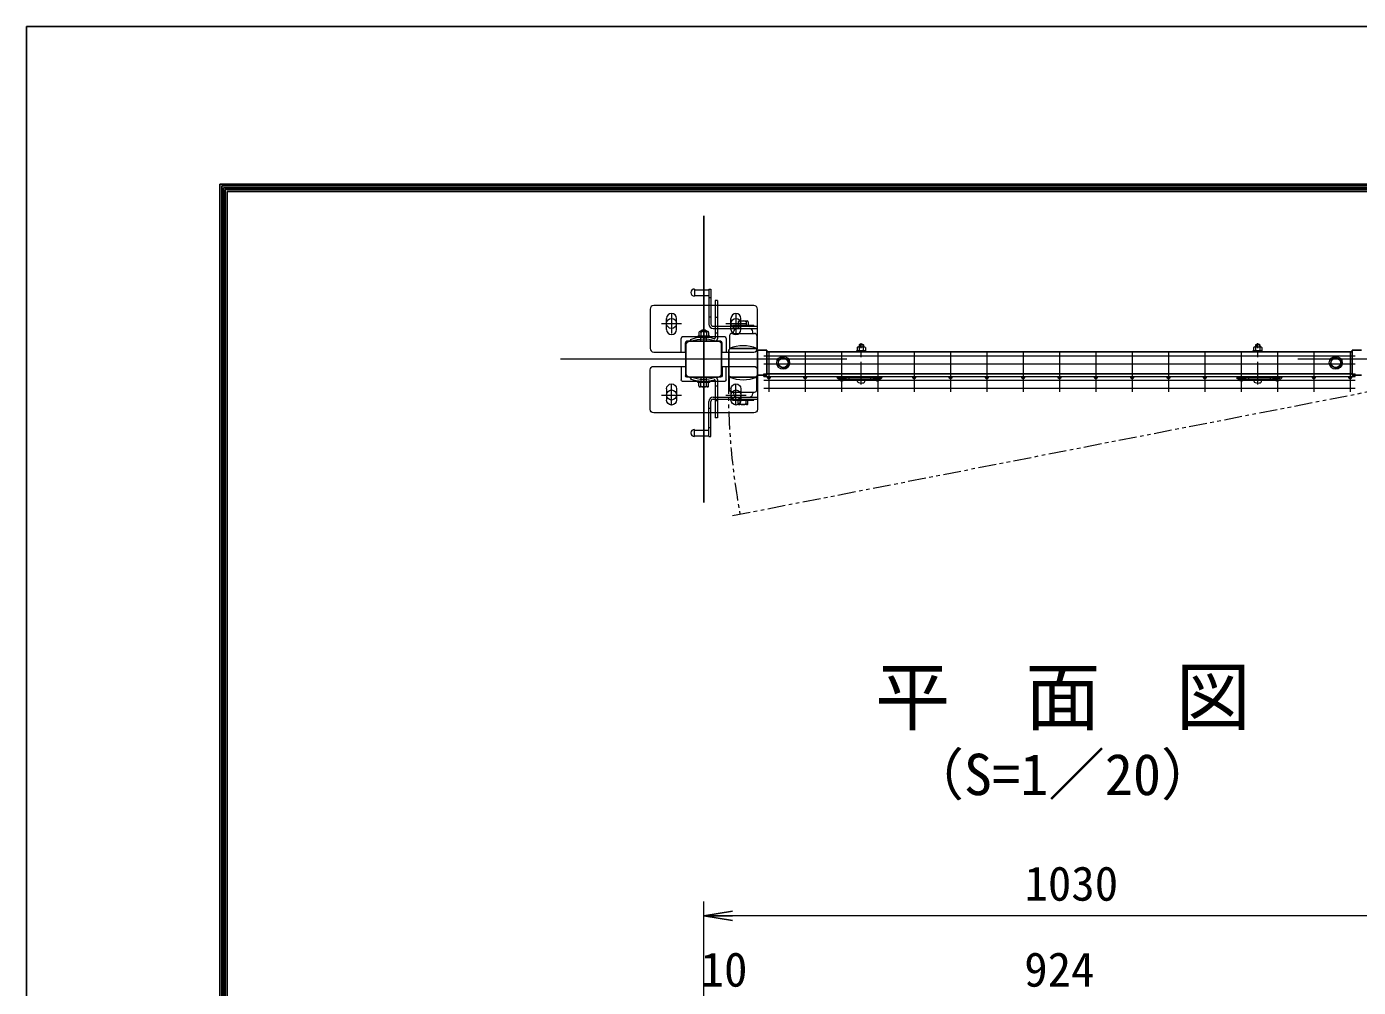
# Model space of a CAD drawing. Units: millimetres, scale not verified. Extents: x -6052 to 2348, y -2970 to 2970.
# Drawn here: x -6052 to -4192, y 1628 to 2970 of the extents above; entities that cross this region are included whole.
import ezdxf
from ezdxf.enums import TextEntityAlignment as Align

# ---------------------------------------------------------------- set-up
doc = ezdxf.new("R2010")
doc.units = ezdxf.units.MM
doc.header["$LTSCALE"] = 20
doc.linetypes.add('USER1', pattern=[50.8, 31.75, -6.35, 6.35, -6.35])
doc.linetypes.add('USER2', pattern=[2.5, 1.25, -0.25, 0.25, -0.25, 0.25, -0.25])
doc.layers.add('0-1_D-TTL-TXT', color=7, linetype='Continuous')
for name, color, linetype, lineweight in [('0-3_D-STR1', 1, 'Continuous', 25), ('0-4_D-BMK', 2, 'USER1', 13), ('0-5_D-STR-DIM', 7, 'Continuous', 13), ('0-6_0', 7, 'Continuous', 25), ('0-7_D-STR3', 3, 'Continuous', 13), ('0-8_D-STR2', 7, 'Continuous', 13), ('0-9_D-TTL', 7, 'Continuous', 25)]:
    doc.layers.add(name, color=color, linetype=linetype, lineweight=lineweight)
doc.styles.add('ＭＳ ゴシック', font='')
doc.styles.get('ＭＳ ゴシック').set_extended_font_data('MS Gothic')

# ---------------------------------------------------------------- blocks, each defined once
blk = doc.blocks.new('_Open')
at = {"layer": '0-6_0'}
blk.add_line((-20, 3.33), (0, 0), dxfattribs=at)
blk.add_lwpolyline([(-20, -3.33), (0, 0), (-20, 0)], dxfattribs=at)
blk = doc.blocks.new('A$C982ee5ca')
at = {"layer": '0-4_D-BMK'}
blk.add_line((0, -150), (0, 1008), dxfattribs=at)
at = {"layer": '0-7_D-STR3'}
for p, q in [((-125, 798), (125, 798)), ((-125, 766), (-125, 798)), ((-125, 766), (125, 766)), ((-115, 881.6), (-115, 798)), ((-115, 798), (115, 798)), ((-86.6, 898), (86.6, 898)), ((-46, 968), (-60, 954)), ((60, 954), (-60, 954)), ((-60, 954), (-60, 898)), ((-58.2, 881.6), (-58.2, 798)), ((-46, 968), (-46, 898)), ((46, 968), (-46, 968)), ((46, 968), (46, 898)), ((46, 968), (60, 954)), ((58.2, 881.6), (58.2, 798)), ((60, 954), (60, 898)), ((115, 881.6), (115, 798)), ((125, 766), (125, 798)), ((-125, 0), (125, 0)), ((-125, -32), (-125, 0)), ((125, -32), (125, 0)), ((-125, -32), (125, -32)), ((-103.7, -32), (103.7, -32)), ((-103.7, -62.5), (-103.7, -32)), ((103.7, -63.3), (103.7, -32))]:
    blk.add_line(p, q, dxfattribs=at)
for centre, radius, start, end in [((-86.6, 865.2), 32.8, 30, 150), ((0, 786.4), 111.5, 58.543, 121.457), ((86.6, 865.2), 32.8, 30, 150), ((-65.7, -62.5), 38, 180, 253.92714), ((1.3, 170), 280, 253.92714, 285.41383), ((65.7, -63.3), 38, 285.41383, 0)]:
    blk.add_arc(centre, radius, start, end, dxfattribs=at)
blk = doc.blocks.new('ベースプレート部品\u3000平面図')
at = {"layer": '0-7_D-STR3'}
for p, q in [((-16076.5, 106818.2), (-16076.5, 105718.2)), ((-13176.5, 106918.2), (-15976.5, 106918.2)), ((-13076.5, 105718.2), (-13076.5, 106818.2)), ((-15616.5, 106248.2), (-15616.5, 106558.2)), ((-15336.5, 106248.2), (-15336.5, 106558.2)), ((-13816.5, 106248.2), (-13816.5, 106558.2)), ((-13536.5, 106248.2), (-13536.5, 106558.2)), ((-15206.5, 105618.2), (-15206.5, 105998.2)), ((-13986.5, 106038.2), (-15166.5, 106038.2)), ((-15086.5, 105618.2), (-15086.5, 105878.2)), ((-14106.5, 105918.2), (-15046.5, 105918.2)), ((-14066.5, 105618.2), (-14066.5, 105878.2)), ((-13946.5, 105998.2), (-13946.5, 105618.2)), ((-15976.5, 105618.2), (-15084.8, 105618.2)), ((-14064.8, 105618.2), (-13176.5, 105618.2))]:
    blk.add_line(p, q, dxfattribs=at)
for centre, radius, start, end in [((-15976.5, 106818.2), 100, 90, 180), ((-13176.5, 106818.2), 100, 0, 90), ((-15476.5, 106558.2), 140, 0, 180), ((-13676.5, 106558.2), 140, 0, 180), ((-15476.5, 106248.2), 140, 180, 0), ((-13676.5, 106248.2), 140, 180, 0), ((-15976.5, 105718.2), 100, 180, 270), ((-15166.5, 105998.2), 40, 90, 180), ((-15046.5, 105878.2), 40, 90, 180), ((-14106.5, 105878.2), 40, 0, 90), ((-13986.5, 105998.2), 40, 0, 90), ((-13176.5, 105718.2), 100, 270, 0)]:
    blk.add_arc(centre, radius, start, end, dxfattribs=at)

msp = doc.modelspace()

# ---------------------------------------------------------------- linework, layer by layer
at = {"layer": '0-3_D-STR1'}
for p, q in [((-5126.31, 2530.61), (-5086.51, 2530.61)), ((-5131.41, 2485.71), (-5131.41, 2525.51)), ((-5081.41, 2485.71), (-5081.41, 2525.51)), ((-5071.41, 2483.81), (-5071.41, 2517.41)), ((-5068.21, 2520.61), (-5034.61, 2520.61)), ((-5018.41, 2518.06), (-5031.48, 2518.06)), ((-5031.41, 2483.81), (-5031.41, 2517.41)), ((-5018.41, 2518.06), (-5018.41, 2483.16)), ((-5018.41, 2516.11), (-4200.41, 2516.11)), ((-4200.41, 2518.04), (-4200.41, 2483.14)), ((-4200.41, 2518.04), (-4187.41, 2518.04)), ((-5126.31, 2480.61), (-5086.51, 2480.61)), ((-5068.21, 2480.61), (-5034.61, 2480.61)), ((-5018.41, 2483.16), (-5031.41, 2483.16)), ((-5018.41, 2485.11), (-4200.41, 2485.11)), ((-4200.41, 2483.14), (-4187.41, 2483.14))]:
    msp.add_line(p, q, dxfattribs=at)
for centre, radius, start, end in [((-5126.31, 2525.51), 5.1, 90.00031, 179.99984), ((-5086.51, 2525.51), 5.1, 0, 90.00028), ((-5068.21, 2517.41), 3.2, 89.99997, 180), ((-5034.61, 2517.41), 3.2, 0, 89.99997), ((-5126.31, 2485.71), 5.1, 179.99985, 269.9997), ((-5086.51, 2485.71), 5.1, 269.99973, 0), ((-5068.21, 2483.81), 3.2, 180, 270.00003), ((-5034.61, 2483.81), 3.2, 270.00003, 0)]:
    msp.add_arc(centre, radius, start, end, dxfattribs=at)
at = {"layer": '0-4_D-BMK'}
for p, q in [((-5106.41, 2705.61), (-5106.41, 2305.61)), ((-5106.41, 2305.61), (-5106.41, 2705.61)), ((-5151.41, 2569.61), (-5151.41, 2541.61)), ((-5061.41, 2569.61), (-5061.41, 2541.61)), ((-5165.41, 2555.61), (-5137.41, 2555.61)), ((-5075.41, 2555.61), (-5047.41, 2555.61)), ((-4906.41, 2505.61), (-5306.41, 2505.61)), ((-3876.41, 2505.61), (-4276.41, 2505.61)), ((-5151.41, 2441.61), (-5151.41, 2469.61)), ((-5061.41, 2441.61), (-5061.41, 2469.61)), ((-5165.41, 2455.61), (-5137.41, 2455.61)), ((-5075.41, 2455.61), (-5047.41, 2455.61))]:
    msp.add_line(p, q, dxfattribs=at)
at = {"layer": '0-4_D-BMK', "linetype": 'USER2'}
msp.add_line((-5066.15, 2287.26), (-4129.21, 2469.81), dxfattribs=at)
msp.add_arc((-4112.41, 2465.11), 959.66, 178.96932, 190.55858, dxfattribs=at)
at = {"layer": '0-5_D-STR-DIM'}
for p, q in [((-5106.41, 1444.07), (-5106.41, 1748.23)), ((-4116.41, 1728.23), (-5066.41, 1728.23))]:
    msp.add_line(p, q, dxfattribs=at)
at = {"layer": '0-7_D-STR3'}
for p, q in [((-5119.41, 2603.63), (-5119.41, 2593.63)), ((-5119.41, 2602.63), (-5099.41, 2602.63)), ((-5119.41, 2594.63), (-5099.41, 2594.63)), ((-5099.41, 2603.63), (-5099.41, 2554.63)), ((-5099.41, 2603.63), (-5096.41, 2603.63)), ((-5099.41, 2591.63), (-5096.41, 2591.63)), ((-5096.41, 2603.63), (-5096.41, 2554.63)), ((-5090.41, 2587.61), (-5090.41, 2535.23)), ((-5087.41, 2587.61), (-5090.41, 2587.61)), ((-5087.41, 2587.61), (-5087.41, 2534.11)), ((-5099.41, 2564.63), (-5096.41, 2564.63)), ((-5093.41, 2551.63), (-5031.41, 2551.63)), ((-5087.41, 2563.61), (-5090.41, 2563.61)), ((-5036.41, 2552.63), (-5066.41, 2552.63)), ((-5066.41, 2552.63), (-5066.41, 2551.63)), ((-5058.19, 2557.67), (-5058.19, 2552.59)), ((-5056.8, 2559.08), (-5046, 2559.08)), ((-5055.41, 2557.67), (-5055.41, 2552.63)), ((-5047.4, 2557.67), (-5047.4, 2552.63)), ((-5044.6, 2557.67), (-5044.6, 2552.67)), ((-5036.41, 2552.63), (-5036.41, 2551.63)), ((-5031.41, 2548.63), (-5031.41, 2551.63)), ((-5123.39, 2530.61), (-5125.41, 2532.83)), ((-5098.01, 2537.95), (-5114.81, 2537.95)), ((-5114.81, 2537.95), (-5114.81, 2536.35)), ((-5114.81, 2536.35), (-5098.01, 2536.35)), ((-5113.22, 2542.99), (-5113.22, 2537.99)), ((-5101.01, 2544.4), (-5111.82, 2544.4)), ((-5110.41, 2544.99), (-5102.4, 2544.99)), ((-5110.41, 2544.99), (-5110.41, 2544.38)), ((-5110.41, 2542.99), (-5110.41, 2537.95)), ((-5110.41, 2530.61), (-5110.41, 2536.35)), ((-5109.91, 2545.33), (-5109.91, 2544.38)), ((-5102.9, 2545.34), (-5102.9, 2544.41)), ((-5102.4, 2544.99), (-5102.4, 2544.41)), ((-5102.4, 2542.99), (-5102.4, 2537.95)), ((-5102.4, 2530.61), (-5102.4, 2536.35)), ((-5099.63, 2542.99), (-5099.63, 2537.91)), ((-5098.01, 2537.95), (-5098.01, 2536.35)), ((-5093.41, 2548.63), (-5031.41, 2548.63)), ((-5090.41, 2542.61), (-5087.41, 2542.61)), ((-5070.41, 2538.63), (-5070.41, 2520.63)), ((-5067.41, 2541.63), (-5035.41, 2541.63)), ((-5064.91, 2541.63), (-5064.91, 2543.63)), ((-5037.91, 2541.63), (-5037.91, 2543.63)), ((-5032.41, 2538.63), (-5032.41, 2520.63)), ((-4995.41, 2508.34), (-5002.41, 2504.3)), ((-5002.41, 2504.3), (-5002.41, 2496.88)), ((-4995.41, 2492.84), (-5002.41, 2496.88)), ((-4995.41, 2508.34), (-4988.41, 2504.3)), ((-4995.41, 2492.84), (-4988.41, 2496.88)), ((-4988.41, 2504.3), (-4988.41, 2496.88)), ((-4223.41, 2508.34), (-4230.41, 2504.3)), ((-4230.41, 2504.3), (-4230.41, 2496.88)), ((-4223.41, 2492.84), (-4230.41, 2496.88)), ((-4223.41, 2508.34), (-4216.41, 2504.3)), ((-4223.41, 2492.84), (-4216.41, 2496.88)), ((-4216.41, 2504.3), (-4216.41, 2496.88)), ((-5123.39, 2480.61), (-5125.41, 2478.39)), ((-5114.81, 2474.87), (-5098.01, 2474.87)), ((-5114.81, 2473.27), (-5114.81, 2474.87)), ((-5110.41, 2480.61), (-5110.41, 2474.87)), ((-5102.4, 2474.87), (-5102.4, 2480.61)), ((-5098.01, 2473.27), (-5098.01, 2474.87)), ((-5090.41, 2475.99), (-5090.41, 2423.61)), ((-5087.41, 2477.11), (-5087.41, 2423.61)), ((-5070.41, 2462.59), (-5070.41, 2480.59)), ((-5032.41, 2462.59), (-5032.41, 2480.59)), ((-4920.36, 2480), (-4919.31, 2481.21)), ((-4920.36, 2480), (-4915.65, 2475.94)), ((-4919.31, 2481.21), (-4914.6, 2477.15)), ((-4910.72, 2478.99), (-4912.71, 2477.18)), ((-4909.64, 2477.81), (-4911.63, 2476)), ((-4909.64, 2479.41), (-4907.14, 2479.41)), ((-4909.64, 2477.81), (-4867.64, 2477.81)), ((-4907.14, 2481.21), (-4870.14, 2481.21)), ((-4907.14, 2479.41), (-4907.14, 2481.21)), ((-4870.14, 2479.41), (-4907.14, 2479.41)), ((-4903.64, 2479.41), (-4903.64, 2477.81)), ((-4873.64, 2479.41), (-4873.64, 2477.81)), ((-4870.14, 2479.41), (-4870.14, 2481.21)), ((-4870.14, 2479.41), (-4867.64, 2479.41)), ((-4867.64, 2477.81), (-4865.66, 2476)), ((-4866.57, 2478.99), (-4864.58, 2477.18)), ((-4857.97, 2481.21), (-4862.68, 2477.15)), ((-4856.93, 2480), (-4861.64, 2475.94)), ((-4856.93, 2480), (-4857.97, 2481.21)), ((-4361.89, 2480), (-4360.84, 2481.21)), ((-4361.89, 2480), (-4357.18, 2475.94)), ((-4360.84, 2481.21), (-4356.13, 2477.15)), ((-4352.25, 2478.99), (-4354.24, 2477.18)), ((-4351.17, 2477.81), (-4353.16, 2476)), ((-4351.17, 2479.41), (-4348.67, 2479.41)), ((-4351.17, 2477.81), (-4309.17, 2477.81)), ((-4348.67, 2481.21), (-4311.67, 2481.21)), ((-4348.67, 2479.41), (-4348.67, 2481.21)), ((-4311.67, 2479.41), (-4348.67, 2479.41)), ((-4345.17, 2479.41), (-4345.17, 2477.81)), ((-4315.17, 2479.41), (-4315.17, 2477.81)), ((-4311.67, 2479.41), (-4311.67, 2481.21)), ((-4311.67, 2479.41), (-4309.17, 2479.41)), ((-4309.17, 2477.81), (-4307.19, 2476)), ((-4308.1, 2478.99), (-4306.11, 2477.18)), ((-4299.5, 2481.21), (-4304.21, 2477.15)), ((-4298.46, 2480), (-4303.17, 2475.94)), ((-4298.46, 2480), (-4299.5, 2481.21)), ((-5098.01, 2473.27), (-5114.81, 2473.27)), ((-5113.22, 2468.23), (-5113.22, 2473.23)), ((-5101.01, 2466.83), (-5111.82, 2466.83)), ((-5110.41, 2468.23), (-5110.41, 2473.27)), ((-5102.4, 2468.23), (-5102.4, 2473.27)), ((-5099.63, 2468.23), (-5099.63, 2473.31)), ((-5090.41, 2468.61), (-5087.41, 2468.61)), ((-5067.41, 2459.59), (-5035.41, 2459.59)), ((-5064.91, 2459.59), (-5064.91, 2457.59)), ((-5037.91, 2459.59), (-5037.91, 2457.59)), ((-5099.41, 2397.59), (-5099.41, 2446.59)), ((-5096.41, 2397.59), (-5096.41, 2446.59)), ((-5093.41, 2452.59), (-5031.41, 2452.59)), ((-5093.41, 2449.59), (-5031.41, 2449.59)), ((-5087.41, 2447.61), (-5090.41, 2447.61)), ((-5066.41, 2448.59), (-5066.41, 2449.59)), ((-5066.41, 2448.59), (-5036.41, 2448.59)), ((-5058.22, 2443.55), (-5058.22, 2448.55)), ((-5046.01, 2442.14), (-5056.82, 2442.14)), ((-5055.41, 2443.55), (-5055.41, 2448.59)), ((-5047.4, 2443.55), (-5047.4, 2448.59)), ((-5044.63, 2443.55), (-5044.63, 2448.63)), ((-5036.41, 2448.59), (-5036.41, 2449.59)), ((-5031.41, 2452.59), (-5031.41, 2449.59)), ((-5096.41, 2436.59), (-5099.41, 2436.59)), ((-5087.41, 2423.61), (-5090.41, 2423.61)), ((-5119.41, 2397.59), (-5119.41, 2407.59)), ((-5119.41, 2406.59), (-5099.41, 2406.59)), ((-5096.41, 2409.59), (-5099.41, 2409.59)), ((-5119.41, 2398.59), (-5099.41, 2398.59)), ((-5099.41, 2397.59), (-5096.41, 2397.59))]:
    msp.add_line(p, q, dxfattribs=at)
for centre, radius in [((-5151.41, 2555.61), 7), ((-5061.41, 2555.61), 7), ((-4995.41, 2500.59), 9), ((-4995.41, 2500.59), 6.71), ((-4223.41, 2500.59), 9), ((-4223.41, 2500.59), 6.71), ((-5151.41, 2455.61), 7), ((-5061.41, 2455.61), 7)]:
    msp.add_circle(centre, radius, dxfattribs=at)
for centre, radius, start, end in [((-5119.41, 2598.63), 5, 90.00001, 270), ((-5093.41, 2554.63), 6, 180.00001, 269.99995), ((-5093.41, 2554.63), 3, 180.00001, 270), ((-5056.8, 2557.69), 1.39, 359.29981, 180.701), ((-5051.41, 2552.66), 6.41, 51.35043, 128.64746), ((-5046, 2557.67), 1.4, 0.08393, 179.91606), ((-5106.41, 2483.35), 53, 73.87238, 111.00754), ((-5106.41, 2483.58), 50, 72.42905, 109.85261), ((-5111.82, 2542.99), 1.4, 0.08393, 179.91608), ((-5106.41, 2539.98), 6.41, 51.35253, 128.64959), ((-5106.41, 2537.98), 6.41, 51.35253, 128.64959), ((-5101.01, 2543.01), 1.39, 359.29901, 180.70018), ((-5091.41, 2535.23), 1, 253.8728, 0.00001), ((-5090.41, 2534.11), 3, 252.42887, 0.00001), ((-5067.41, 2538.63), 3, 90, 180.00001), ((-5059.91, 2543.63), 5, 90.00001, 179.99999), ((-5042.91, 2543.63), 5, 0, 90), ((-5035.41, 2538.63), 3, 0, 90), ((-5051.41, 2473.52), 50.8, 68.0365, 111.96349), ((-5106.41, 2527.87), 53, 248.99247, 286.12763), ((-5106.41, 2527.64), 50, 250.1474, 287.57096), ((-5091.41, 2475.99), 1, 0, 106.12721), ((-5090.41, 2477.11), 3, 0, 107.57114), ((-5051.41, 2527.7), 50.8, 248.03652, 291.96351), ((-4913.67, 2478.24), 3.03, 229.26286, 312.38442), ((-4913.67, 2478.24), 1.43, 229.26286, 312.38442), ((-4909.64, 2477.81), 1.6, 90, 132.38442), ((-4867.64, 2477.81), 1.6, 47.61558, 90), ((-4863.62, 2478.24), 3.03, 227.61558, 310.73714), ((-4863.62, 2478.24), 1.43, 227.61558, 310.73714), ((-4355.2, 2478.24), 3.03, 229.26286, 312.38442), ((-4355.2, 2478.24), 1.43, 229.26286, 312.38442), ((-4351.17, 2477.81), 1.6, 90, 132.38442), ((-4309.17, 2477.81), 1.6, 47.61558, 90), ((-4305.15, 2478.24), 3.03, 227.61558, 310.73714), ((-4305.15, 2478.24), 1.43, 227.61558, 310.73714), ((-5111.82, 2468.23), 1.4, 180.08393, 359.91608), ((-5106.41, 2473.24), 6.41, 231.35042, 308.64748), ((-5101.01, 2468.21), 1.39, 179.29981, 0.70101), ((-5067.41, 2462.59), 3, 180.00001, 270), ((-5059.91, 2457.59), 5, 180.00002, 270), ((-5042.91, 2457.59), 5, 270, 0.00001), ((-5035.41, 2462.59), 3, 270, 0.00001), ((-5093.41, 2446.59), 6, 90.00006, 180.00001), ((-5093.41, 2446.59), 3, 90.00001, 180.00001), ((-5056.82, 2443.55), 1.4, 180.08393, 359.91608), ((-5051.41, 2448.56), 6.41, 231.35042, 308.64748), ((-5046.01, 2443.53), 1.39, 179.29981, 0.70101), ((-5119.41, 2402.59), 5, 90, 270)]:
    msp.add_arc(centre, radius, start, end, dxfattribs=at)
at = {"layer": '0-8_D-STR2'}
for p, q in [((-5015.57, 2515.81), (-5015.57, 2459.81)), ((-4964.8, 2515.81), (-4964.8, 2459.81)), ((-4914.03, 2515.81), (-4914.03, 2459.81)), ((-4863.26, 2515.81), (-4863.26, 2459.81)), ((-4812.49, 2515.81), (-4812.49, 2459.81)), ((-4761.72, 2515.81), (-4761.72, 2459.81)), ((-4710.95, 2515.81), (-4710.95, 2459.81)), ((-4660.18, 2515.81), (-4660.18, 2459.81)), ((-4609.41, 2515.81), (-4609.41, 2459.81)), ((-4558.64, 2515.81), (-4558.64, 2459.81)), ((-4507.87, 2515.81), (-4507.87, 2459.81)), ((-4457.1, 2515.81), (-4457.1, 2459.81)), ((-4406.33, 2515.81), (-4406.33, 2459.81)), ((-4355.56, 2515.81), (-4355.56, 2459.81)), ((-4304.79, 2515.81), (-4304.79, 2459.81)), ((-4254.02, 2515.81), (-4254.02, 2459.81)), ((-4203.25, 2515.81), (-4203.25, 2459.81)), ((-5022.54, 2510.41), (-4196.28, 2510.41)), ((-5022.54, 2499.11), (-4196.28, 2499.11)), ((-5022.57, 2485.11), (-4196.25, 2485.11)), ((-5022.57, 2481.51), (-5022.57, 2485.11)), ((-5022.57, 2481.51), (-4196.25, 2481.51)), ((-5022.54, 2476.51), (-4196.28, 2476.51)), ((-4196.25, 2481.51), (-4196.25, 2485.11)), ((-5022.54, 2465.21), (-4196.28, 2465.21))]:
    msp.add_line(p, q, dxfattribs=at)
for centre in [(-5015.57, 2479.71), (-4964.8, 2479.71), (-4914.03, 2479.71), (-4863.26, 2479.71), (-4812.49, 2479.71), (-4761.72, 2479.71), (-4710.95, 2479.71), (-4660.18, 2479.71), (-4609.41, 2479.71), (-4558.64, 2479.71), (-4507.87, 2479.71), (-4457.1, 2479.71), (-4406.33, 2479.71), (-4355.56, 2479.71), (-4304.79, 2479.71), (-4254.02, 2479.71), (-4203.25, 2479.71)]:
    msp.add_circle(centre, 1.8, dxfattribs=at)
at = {"layer": '0-9_D-TTL', "color": 2}
msp.add_lwpolyline([(-6052.49, 2970), (2347.51, 2970), (2347.51, -2970), (-6052.49, -2970)], close=True, dxfattribs=at)
at = {"layer": '0-9_D-TTL'}
for points in [[(-5782.49, 2750), (2077.51, 2750), (2077.51, -2750), (-5782.49, -2750)], [(-5779.99, 2747.5), (2075.01, 2747.5), (2075.01, -2747.5), (-5779.99, -2747.5)], [(-5777.49, 2745), (2072.51, 2745), (2072.51, -2745), (-5777.49, -2745)], [(-5774.99, 2742.5), (2070.01, 2742.5), (2070.01, -2742.5), (-5774.99, -2742.5)], [(-5772.49, 2740), (2067.51, 2740), (2067.51, -2740), (-5772.49, -2740)]]:
    msp.add_lwpolyline(points, close=True, dxfattribs=at)

# ---------------------------------------------------------------- block references
at = {"layer": '0-5_D-STR-DIM', "xscale": 0.05, "yscale": 0.05}
for p in [(-4886.41, 2477.81), (-4332.41, 2477.81)]:
    msp.add_blockref('A$C982ee5ca', p, dxfattribs=at)
at = {"layer": '0-5_D-STR-DIM', "xscale": 2, "yscale": 2, "rotation": 180}
msp.add_blockref('_Open', (-5106.41, 1728.23), dxfattribs=at)
at = {"layer": '0-7_D-STR3', "xscale": 0.05, "yscale": 0.05}
msp.add_blockref('ベースプレート部品\u3000平面図', (-4377.58, -2765.3), dxfattribs=at)
at = {"layer": '0-7_D-STR3', "xscale": -0.05, "yscale": 0.05, "rotation": 180}
msp.add_blockref('ベースプレート部品\u3000平面図', (-4377.58, 7776.52), dxfattribs=at)

# ---------------------------------------------------------------- texts
at = {"layer": '0-1_D-TTL-TXT', "style": 'ＭＳ ゴシック'}
for s, height, p in [('平\u3000面\u3000図', 76.98, (-4867.12, 1972.74)), ('（S=1／20）', 57.77, (-4821.64, 1879.54))]:
    msp.add_text(s, height=height, dxfattribs=at).set_placement(p, align=Align.BOTTOM_LEFT)
at = {"layer": '0-5_D-STR-DIM', "style": 'ＭＳ ゴシック'}
for s, p in [('1030', (-4658.31, 1734.98)), ('10', (-5110.81, 1614.98)), ('924', (-4658.66, 1614.98))]:
    msp.add_text(s, height=48.09, dxfattribs=at).set_placement(p, align=Align.BOTTOM_LEFT)

doc.saveas('drawing.dxf')
